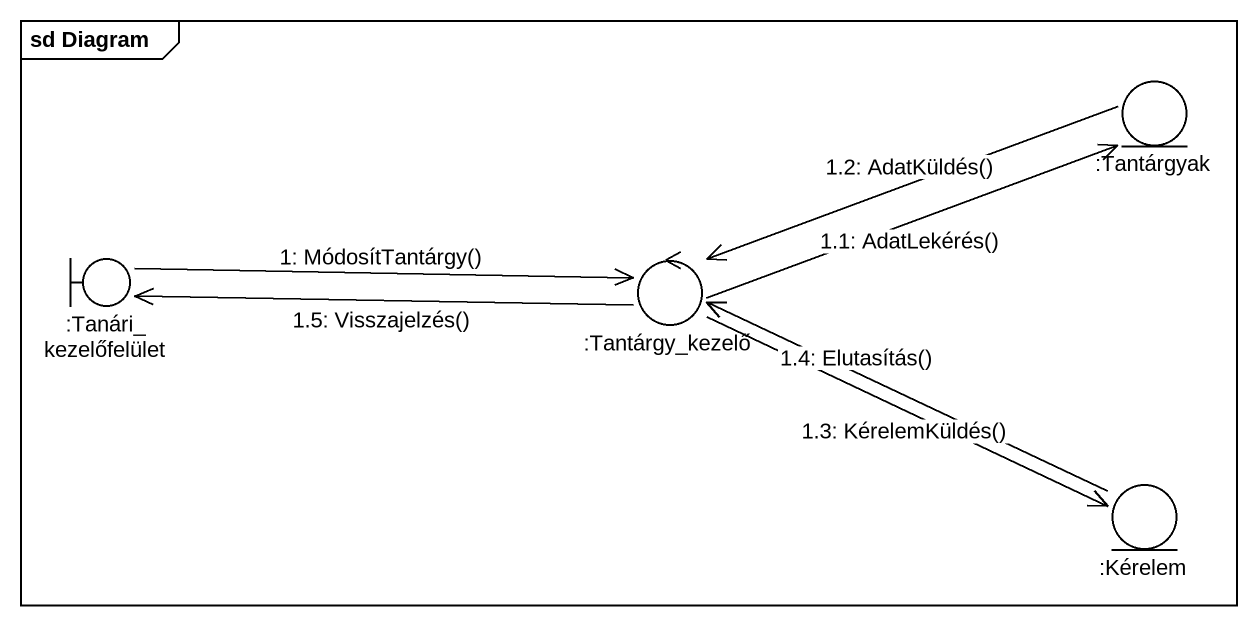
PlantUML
@startuml
mainframe sd Diagram
entity ":Tantárgyak" as Tantárgyak
boundary ":Tanári_kezelőfelület" as Tanári_kezelőfelület
control ":Tantárgy_kezelő" as Tantárgy_kezelő
entity ":Kérelem" as Kérelem
Tanári_kezelőfelület -right-> Tantárgy_kezelő : 1: MódosítTantárgy()
Tantárgy_kezelő -right-> Tantárgyak : 1.1: AdatLekérés()
Tantárgyak -left-> Tantárgy_kezelő : 1.2: AdatKüldés()
Tantárgy_kezelő -right-> Kérelem : 1.3: KérelemKüldés()
Kérelem -left-> Tantárgy_kezelő : 1.4: Elutasítás()
Tantárgy_kezelő -left-> Tanári_kezelőfelület : 1.5: Visszajelzés()
@enduml
